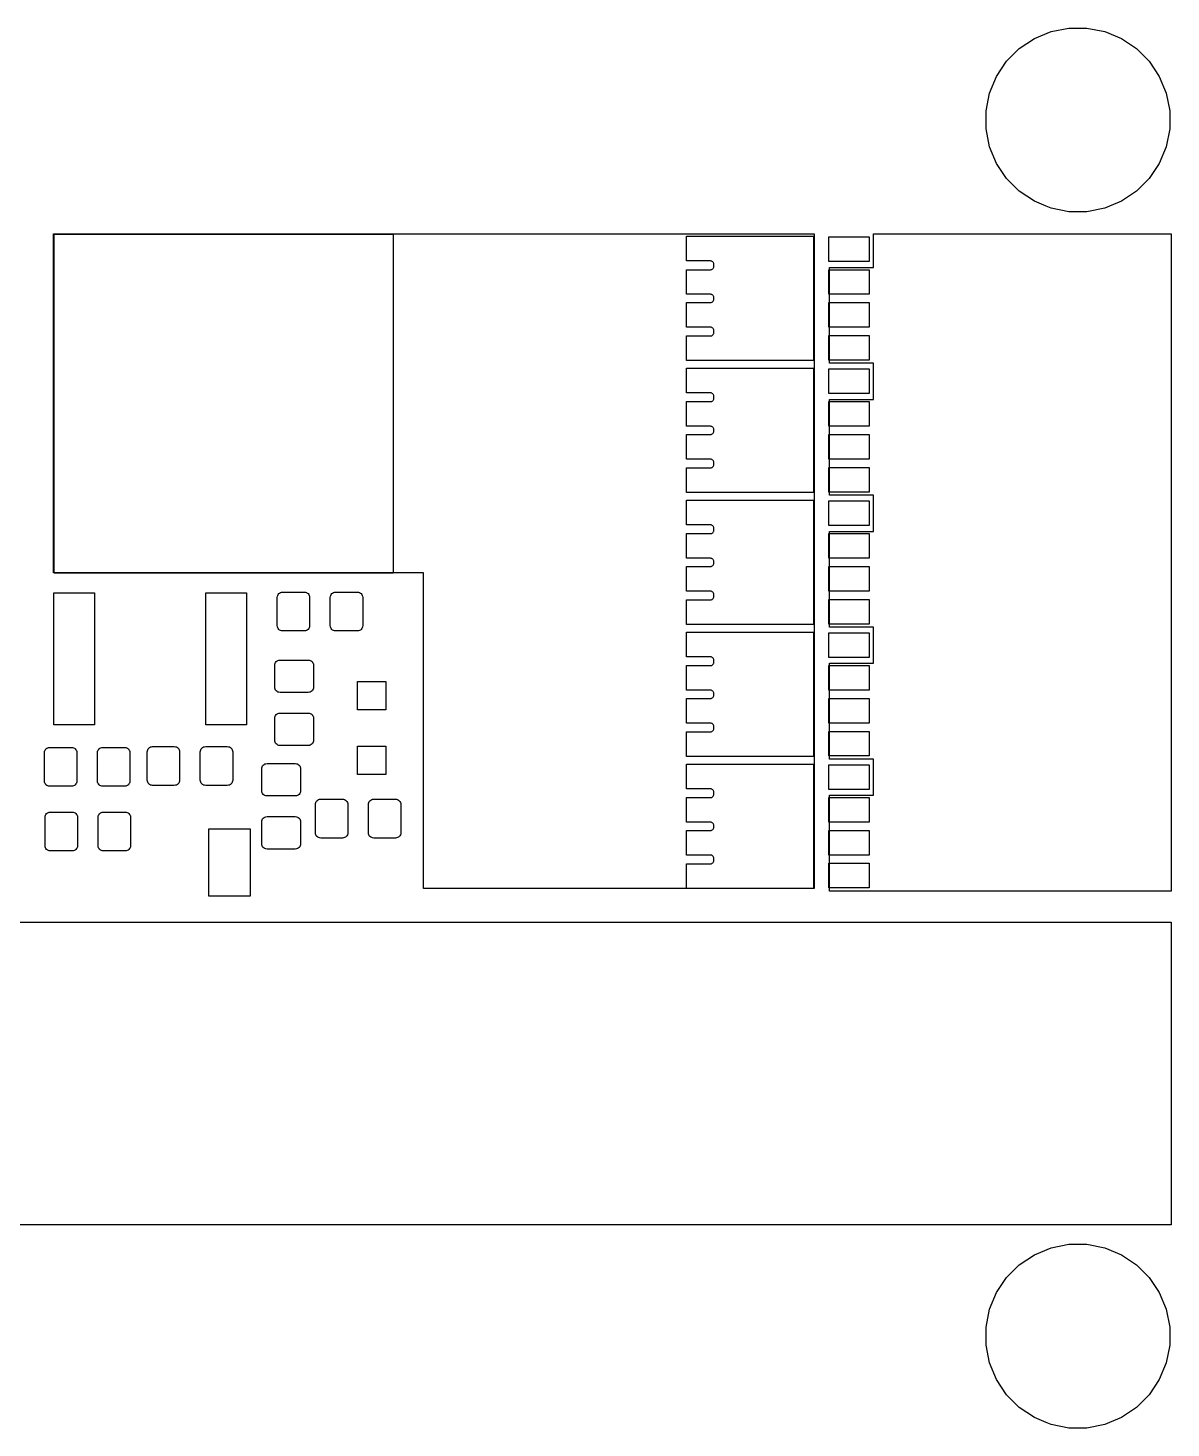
# Model space of a CAD drawing. Extents: x 73.2 to 146.9, y -82.6 to -28.4.
# Drawn here: x 102.7 to 146.9, y -82.6 to -28.4 of the extents above; entities that cross this region are included whole.
import ezdxf

# ---------------------------------------------------------------- set-up
doc = ezdxf.new("R2010")
doc.units = 0
doc.header["$MEASUREMENT"] = 0
doc.layers.add('BLACK', color=7, linetype='CONTINUOUS')

msp = doc.modelspace()

# ---------------------------------------------------------------- linework, layer by layer
at = {"layer": 'BLACK', "linetype": 'CONTINUOUS'}
for p, q in [((141.618, -28.8531), (142.264, -28.5855)), ((142.264, -28.5855), (142.95, -28.449)), ((142.264, -28.5855), (142.264, -28.5855)), ((142.264, -28.5855), (142.264, -28.5855)), ((142.95, -28.449), (143.65, -28.449)), ((143.65, -28.449), (144.336, -28.5855)), ((144.336, -28.5855), (144.336, -28.5855)), ((144.336, -28.5855), (144.336, -28.5855)), ((144.336, -28.5855), (144.982, -28.8531)), ((141.036, -29.2418), (141.618, -28.8531)), ((144.982, -28.8531), (145.564, -29.2418)), ((140.153, -30.318), (140.542, -29.7364)), ((140.542, -29.7364), (141.036, -29.2418)), ((145.564, -29.2418), (146.058, -29.7364)), ((146.058, -29.7364), (146.447, -30.318)), ((139.885, -30.9642), (140.153, -30.318)), ((140.153, -30.318), (140.153, -30.318)), ((146.447, -30.318), (146.447, -30.318)), ((146.447, -30.318), (146.715, -30.9642)), ((139.749, -31.6503), (139.885, -30.9642)), ((146.715, -30.9642), (146.851, -31.6503)), ((139.749, -32.3497), (139.749, -31.6503)), ((146.851, -31.6503), (146.851, -32.3497)), ((139.885, -33.0358), (139.749, -32.3497)), ((146.851, -32.3497), (146.715, -33.0358)), ((140.153, -33.682), (139.885, -33.0358)), ((139.885, -33.0358), (139.885, -33.0358)), ((146.715, -33.0358), (146.447, -33.682)), ((146.715, -33.0358), (146.715, -33.0358)), ((140.542, -34.2636), (140.153, -33.682)), ((146.447, -33.682), (146.058, -34.2636)), ((141.036, -34.7582), (140.542, -34.2636)), ((146.058, -34.2636), (145.564, -34.7582)), ((141.618, -35.1469), (141.036, -34.7582)), ((142.075, -35.3361), (141.618, -35.1469)), ((144.982, -35.1469), (144.525, -35.3361)), ((145.564, -34.7582), (144.982, -35.1469)), ((142.264, -35.4145), (142.075, -35.3361)), ((142.95, -35.551), (142.264, -35.4145)), ((143.65, -35.551), (142.95, -35.551)), ((144.336, -35.4145), (143.65, -35.551)), ((144.525, -35.3361), (144.336, -35.4145)), ((103.7, -49.5), (103.7, -36.4)), ((103.7, -36.4), (133.1, -36.4)), ((103.729, -49.517), (103.729, -36.415)), ((103.729, -36.415), (116.831, -36.415)), ((116.831, -36.415), (116.831, -49.517)), ((128.174, -37.451), (128.174, -36.499)), ((128.174, -36.499), (133.076, -36.499)), ((133.076, -36.499), (133.076, -41.301)), ((133.1, -36.4), (133.1, -61.7)), ((133.674, -37.471), (133.674, -36.519)), ((133.674, -36.519), (135.226, -36.519)), ((135.226, -36.519), (135.226, -37.471)), ((135.4, -37.7), (135.4, -36.4)), ((135.4, -36.4), (146.9, -36.4)), ((146.9, -36.4), (146.9, -61.8)), ((129.099, -37.451), (128.174, -37.451)), ((128.174, -38.741), (128.174, -37.789)), ((128.174, -37.789), (129.099, -37.789)), ((129.123, -37.4534), (129.099, -37.451)), ((129.099, -37.789), (129.123, -37.7866)), ((129.147, -37.4605), (129.123, -37.4534)), ((129.123, -37.7866), (129.147, -37.7795)), ((129.168, -37.4721), (129.147, -37.4605)), ((129.147, -37.7795), (129.168, -37.7679)), ((129.187, -37.4876), (129.168, -37.4721)), ((129.168, -37.7679), (129.187, -37.7524)), ((129.203, -37.5066), (129.187, -37.4876)), ((129.187, -37.7524), (129.203, -37.7334)), ((129.214, -37.5282), (129.203, -37.5066)), ((129.203, -37.7334), (129.214, -37.7118)), ((129.222, -37.5516), (129.214, -37.5282)), ((129.214, -37.7118), (129.222, -37.6884)), ((129.224, -37.576), (129.222, -37.5516)), ((129.222, -37.6884), (129.224, -37.664)), ((129.224, -37.664), (129.224, -37.576)), ((135.226, -37.471), (133.674, -37.471)), ((133.674, -38.741), (133.674, -37.789)), ((133.674, -37.789), (135.226, -37.789)), ((133.7, -41.4), (133.7, -37.7)), ((133.7, -37.7), (135.4, -37.7)), ((135.226, -37.789), (135.226, -38.741)), ((129.099, -38.741), (128.174, -38.741)), ((129.123, -38.7434), (129.099, -38.741)), ((129.147, -38.7505), (129.123, -38.7434)), ((129.168, -38.7621), (129.147, -38.7505)), ((129.187, -38.7776), (129.168, -38.7621)), ((129.203, -38.7966), (129.187, -38.7776)), ((129.214, -38.8182), (129.203, -38.7966)), ((129.222, -38.8416), (129.214, -38.8182)), ((129.224, -38.866), (129.222, -38.8416)), ((129.222, -38.9584), (129.224, -38.934)), ((129.224, -38.934), (129.224, -38.866)), ((135.226, -38.741), (133.674, -38.741)), ((128.174, -40.011), (128.174, -39.059)), ((128.174, -39.059), (129.099, -39.059)), ((129.099, -39.059), (129.123, -39.0566)), ((129.123, -39.0566), (129.147, -39.0495)), ((129.147, -39.0495), (129.168, -39.0379)), ((129.168, -39.0379), (129.187, -39.0224)), ((129.187, -39.0224), (129.203, -39.0034)), ((129.203, -39.0034), (129.214, -38.9818)), ((129.214, -38.9818), (129.222, -38.9584)), ((133.674, -40.011), (133.674, -39.059)), ((133.674, -39.059), (135.226, -39.059)), ((135.226, -39.059), (135.226, -40.011)), ((129.099, -40.011), (128.174, -40.011)), ((129.123, -40.0134), (129.099, -40.011)), ((129.147, -40.0205), (129.123, -40.0134)), ((129.168, -40.0321), (129.147, -40.0205)), ((129.187, -40.0476), (129.168, -40.0321)), ((135.226, -40.011), (133.674, -40.011)), ((128.174, -41.301), (128.174, -40.349)), ((128.174, -40.349), (129.099, -40.349)), ((129.099, -40.349), (129.123, -40.3466)), ((129.123, -40.3466), (129.147, -40.3395)), ((129.147, -40.3395), (129.168, -40.3279)), ((129.168, -40.3279), (129.187, -40.3124)), ((129.203, -40.0666), (129.187, -40.0476)), ((129.187, -40.3124), (129.203, -40.2934)), ((129.214, -40.0882), (129.203, -40.0666)), ((129.203, -40.2934), (129.214, -40.2718)), ((129.222, -40.1116), (129.214, -40.0882)), ((129.214, -40.2718), (129.222, -40.2484)), ((129.224, -40.136), (129.222, -40.1116)), ((129.222, -40.2484), (129.224, -40.224)), ((129.224, -40.224), (129.224, -40.136)), ((133.674, -41.281), (133.674, -40.329)), ((133.674, -40.329), (135.226, -40.329)), ((135.226, -40.329), (135.226, -41.281)), ((133.076, -41.301), (128.174, -41.301)), ((128.174, -42.551), (128.174, -41.599)), ((128.174, -41.599), (133.076, -41.599)), ((133.076, -41.599), (133.076, -46.401)), ((135.226, -41.281), (133.674, -41.281)), ((133.674, -42.571), (133.674, -41.619)), ((133.674, -41.619), (135.226, -41.619)), ((135.4, -41.4), (133.7, -41.4)), ((135.226, -41.619), (135.226, -42.571)), ((135.4, -42.8), (135.4, -41.4)), ((129.099, -42.551), (128.174, -42.551)), ((129.123, -42.5534), (129.099, -42.551)), ((129.147, -42.5605), (129.123, -42.5534)), ((129.168, -42.5721), (129.147, -42.5605)), ((129.187, -42.5876), (129.168, -42.5721)), ((129.203, -42.6066), (129.187, -42.5876)), ((129.214, -42.6282), (129.203, -42.6066)), ((129.222, -42.6516), (129.214, -42.6282)), ((129.224, -42.676), (129.222, -42.6516)), ((129.224, -42.764), (129.224, -42.676)), ((135.226, -42.571), (133.674, -42.571)), ((128.174, -43.841), (128.174, -42.889)), ((128.174, -42.889), (129.099, -42.889)), ((129.099, -42.889), (129.123, -42.8866)), ((129.123, -42.8866), (129.147, -42.8795)), ((129.147, -42.8795), (129.168, -42.8679)), ((129.168, -42.8679), (129.187, -42.8524)), ((129.187, -42.8524), (129.203, -42.8334)), ((129.203, -42.8334), (129.214, -42.8118)), ((129.214, -42.8118), (129.222, -42.7884)), ((129.222, -42.7884), (129.224, -42.764)), ((133.674, -43.841), (133.674, -42.889)), ((133.674, -42.889), (135.226, -42.889)), ((133.7, -46.5), (133.7, -42.8)), ((133.7, -42.8), (135.4, -42.8)), ((135.226, -42.889), (135.226, -43.841)), ((129.099, -43.841), (128.174, -43.841)), ((128.174, -45.111), (128.174, -44.159)), ((128.174, -44.159), (129.099, -44.159)), ((129.123, -43.8434), (129.099, -43.841)), ((129.099, -44.159), (129.123, -44.1566)), ((129.147, -43.8505), (129.123, -43.8434)), ((129.123, -44.1566), (129.147, -44.1495)), ((129.168, -43.8621), (129.147, -43.8505)), ((129.147, -44.1495), (129.168, -44.1379)), ((129.187, -43.8776), (129.168, -43.8621)), ((129.168, -44.1379), (129.187, -44.1224)), ((129.203, -43.8966), (129.187, -43.8776)), ((129.187, -44.1224), (129.203, -44.1034)), ((129.214, -43.9182), (129.203, -43.8966)), ((129.203, -44.1034), (129.214, -44.0818)), ((129.222, -43.9416), (129.214, -43.9182)), ((129.214, -44.0818), (129.222, -44.0584)), ((129.224, -43.966), (129.222, -43.9416)), ((129.222, -44.0584), (129.224, -44.034)), ((129.224, -44.034), (129.224, -43.966)), ((135.226, -43.841), (133.674, -43.841)), ((133.674, -45.111), (133.674, -44.159)), ((133.674, -44.159), (135.226, -44.159)), ((135.226, -44.159), (135.226, -45.111)), ((129.099, -45.111), (128.174, -45.111)), ((129.123, -45.1134), (129.099, -45.111)), ((129.147, -45.1205), (129.123, -45.1134)), ((129.123, -45.4466), (129.147, -45.4395)), ((129.168, -45.1321), (129.147, -45.1205)), ((129.147, -45.4395), (129.168, -45.4279)), ((129.187, -45.1476), (129.168, -45.1321)), ((129.168, -45.4279), (129.187, -45.4124)), ((129.203, -45.1666), (129.187, -45.1476)), ((129.187, -45.4124), (129.203, -45.3934)), ((129.214, -45.1882), (129.203, -45.1666)), ((129.203, -45.3934), (129.214, -45.3718)), ((129.222, -45.2116), (129.214, -45.1882)), ((129.214, -45.3718), (129.222, -45.3484)), ((129.224, -45.236), (129.222, -45.2116)), ((129.222, -45.3484), (129.224, -45.324)), ((129.224, -45.324), (129.224, -45.236)), ((135.226, -45.111), (133.674, -45.111)), ((133.674, -46.381), (133.674, -45.429)), ((133.674, -45.429), (135.226, -45.429)), ((135.226, -45.429), (135.226, -46.381)), ((128.174, -46.401), (128.174, -45.449)), ((128.174, -45.449), (129.099, -45.449)), ((129.099, -45.449), (129.123, -45.4466)), ((133.076, -46.401), (128.174, -46.401)), ((135.226, -46.381), (133.674, -46.381)), ((135.4, -46.5), (133.7, -46.5)), ((135.4, -47.9), (135.4, -46.5)), ((128.174, -47.651), (128.174, -46.699)), ((128.174, -46.699), (133.076, -46.699)), ((133.076, -46.699), (133.076, -51.501)), ((133.674, -47.671), (133.674, -46.719)), ((133.674, -46.719), (135.226, -46.719)), ((135.226, -46.719), (135.226, -47.671)), ((129.099, -47.651), (128.174, -47.651)), ((128.174, -48.941), (128.174, -47.989)), ((128.174, -47.989), (129.099, -47.989)), ((129.123, -47.6534), (129.099, -47.651)), ((129.099, -47.989), (129.123, -47.9866)), ((129.147, -47.6605), (129.123, -47.6534)), ((129.123, -47.9866), (129.147, -47.9795)), ((129.168, -47.6721), (129.147, -47.6605)), ((129.147, -47.9795), (129.168, -47.9679)), ((129.187, -47.6876), (129.168, -47.6721)), ((129.168, -47.9679), (129.187, -47.9524)), ((129.203, -47.7066), (129.187, -47.6876)), ((129.187, -47.9524), (129.203, -47.9334)), ((129.214, -47.7282), (129.203, -47.7066)), ((129.203, -47.9334), (129.214, -47.9118)), ((129.222, -47.7516), (129.214, -47.7282)), ((129.214, -47.9118), (129.222, -47.8884)), ((129.224, -47.776), (129.222, -47.7516)), ((129.222, -47.8884), (129.224, -47.864)), ((129.224, -47.864), (129.224, -47.776)), ((135.226, -47.671), (133.674, -47.671)), ((133.674, -48.941), (133.674, -47.989)), ((133.674, -47.989), (135.226, -47.989)), ((133.7, -51.6), (133.7, -47.9)), ((133.7, -47.9), (135.4, -47.9)), ((135.226, -47.989), (135.226, -48.941)), ((129.099, -48.941), (128.174, -48.941)), ((129.123, -48.9434), (129.099, -48.941)), ((129.147, -48.9505), (129.123, -48.9434)), ((129.168, -48.9621), (129.147, -48.9505)), ((129.187, -48.9776), (129.168, -48.9621)), ((129.168, -49.2379), (129.187, -49.2224)), ((129.203, -48.9966), (129.187, -48.9776)), ((129.187, -49.2224), (129.203, -49.2034)), ((129.214, -49.0182), (129.203, -48.9966)), ((129.203, -49.2034), (129.214, -49.1818)), ((129.222, -49.0416), (129.214, -49.0182)), ((129.214, -49.1818), (129.222, -49.1584)), ((129.224, -49.066), (129.222, -49.0416)), ((129.222, -49.1584), (129.224, -49.134)), ((129.224, -49.134), (129.224, -49.066)), ((135.226, -48.941), (133.674, -48.941)), ((118, -49.5), (103.7, -49.5)), ((116.831, -49.517), (103.729, -49.517)), ((118, -61.7), (118, -49.5)), ((128.174, -50.211), (128.174, -49.259)), ((128.174, -49.259), (129.099, -49.259)), ((129.099, -49.259), (129.123, -49.2566)), ((129.123, -49.2566), (129.147, -49.2495)), ((129.147, -49.2495), (129.168, -49.2379)), ((133.674, -50.211), (133.674, -49.259)), ((133.674, -49.259), (135.226, -49.259)), ((135.226, -49.259), (135.226, -50.211)), ((103.712, -55.384), (103.712, -50.282)), ((103.712, -50.282), (105.288, -50.282)), ((105.288, -50.282), (105.288, -55.384)), ((109.587, -55.384), (109.587, -50.282)), ((109.587, -50.282), (111.164, -50.282)), ((111.164, -50.282), (111.164, -55.384)), ((112.383, -50.3389), (112.408, -50.3085)), ((112.408, -50.3085), (112.439, -50.2835)), ((112.439, -50.2835), (112.474, -50.2649)), ((112.474, -50.2649), (112.511, -50.2535)), ((112.511, -50.2535), (112.557, -50.249)), ((112.557, -50.249), (113.393, -50.249)), ((113.393, -50.249), (113.439, -50.2535)), ((113.439, -50.2535), (113.476, -50.2649)), ((113.476, -50.2649), (113.511, -50.2835)), ((113.511, -50.2835), (113.542, -50.3085)), ((113.542, -50.3085), (113.567, -50.3389)), ((114.433, -50.3389), (114.458, -50.3085)), ((114.458, -50.3085), (114.489, -50.2835)), ((114.489, -50.2835), (114.524, -50.2649)), ((114.524, -50.2649), (114.561, -50.2535)), ((114.561, -50.2535), (114.607, -50.249)), ((114.607, -50.249), (115.443, -50.249)), ((115.443, -50.249), (115.489, -50.2535)), ((115.489, -50.2535), (115.526, -50.2649)), ((115.526, -50.2649), (115.561, -50.2835)), ((115.561, -50.2835), (115.592, -50.3085)), ((115.592, -50.3085), (115.617, -50.3389)), ((129.099, -50.211), (128.174, -50.211)), ((129.123, -50.2134), (129.099, -50.211)), ((129.147, -50.2205), (129.123, -50.2134)), ((129.168, -50.2321), (129.147, -50.2205)), ((129.187, -50.2476), (129.168, -50.2321)), ((129.203, -50.2666), (129.187, -50.2476)), ((129.214, -50.2882), (129.203, -50.2666)), ((129.222, -50.3116), (129.214, -50.2882)), ((129.224, -50.336), (129.222, -50.3116)), ((135.226, -50.211), (133.674, -50.211)), ((112.349, -50.4567), (112.353, -50.4113)), ((112.349, -51.5433), (112.349, -50.4567)), ((112.353, -50.4113), (112.365, -50.3736)), ((112.365, -50.3736), (112.383, -50.3389)), ((113.567, -50.3389), (113.585, -50.3736)), ((113.585, -50.3736), (113.597, -50.4113)), ((113.597, -50.4113), (113.601, -50.4567)), ((113.601, -50.4567), (113.601, -51.5433)), ((114.399, -50.4567), (114.403, -50.4113)), ((114.399, -51.5433), (114.399, -50.4567)), ((114.403, -50.4113), (114.415, -50.3736)), ((114.415, -50.3736), (114.433, -50.3389)), ((115.617, -50.3389), (115.635, -50.3736)), ((115.635, -50.3736), (115.647, -50.4113)), ((115.647, -50.4113), (115.651, -50.4567)), ((115.651, -50.4567), (115.651, -51.5433)), ((128.174, -51.501), (128.174, -50.549)), ((128.174, -50.549), (129.099, -50.549)), ((129.099, -50.549), (129.123, -50.5466)), ((129.123, -50.5466), (129.147, -50.5395)), ((129.147, -50.5395), (129.168, -50.5279)), ((129.168, -50.5279), (129.187, -50.5124)), ((129.187, -50.5124), (129.203, -50.4934)), ((129.203, -50.4934), (129.214, -50.4718)), ((129.214, -50.4718), (129.222, -50.4484)), ((129.222, -50.4484), (129.224, -50.424)), ((129.224, -50.424), (129.224, -50.336)), ((133.674, -51.481), (133.674, -50.529)), ((133.674, -50.529), (135.226, -50.529)), ((135.226, -50.529), (135.226, -51.481)), ((112.353, -51.5887), (112.349, -51.5433)), ((112.365, -51.6264), (112.353, -51.5887)), ((112.383, -51.6611), (112.365, -51.6264)), ((112.408, -51.6915), (112.383, -51.6611)), ((112.439, -51.7165), (112.408, -51.6915)), ((112.474, -51.7351), (112.439, -51.7165)), ((112.511, -51.7465), (112.474, -51.7351)), ((112.557, -51.751), (112.511, -51.7465)), ((113.393, -51.751), (112.557, -51.751)), ((113.439, -51.7465), (113.393, -51.751)), ((113.476, -51.7351), (113.439, -51.7465)), ((113.511, -51.7165), (113.476, -51.7351)), ((113.542, -51.6915), (113.511, -51.7165)), ((113.567, -51.6611), (113.542, -51.6915)), ((113.585, -51.6264), (113.567, -51.6611)), ((113.597, -51.5887), (113.585, -51.6264)), ((113.601, -51.5433), (113.597, -51.5887)), ((114.403, -51.5887), (114.399, -51.5433)), ((114.415, -51.6264), (114.403, -51.5887)), ((114.433, -51.6611), (114.415, -51.6264)), ((114.458, -51.6915), (114.433, -51.6611)), ((114.489, -51.7165), (114.458, -51.6915)), ((114.524, -51.7351), (114.489, -51.7165)), ((114.561, -51.7465), (114.524, -51.7351)), ((114.607, -51.751), (114.561, -51.7465)), ((115.443, -51.751), (114.607, -51.751)), ((115.489, -51.7465), (115.443, -51.751)), ((115.526, -51.7351), (115.489, -51.7465)), ((115.561, -51.7165), (115.526, -51.7351)), ((115.592, -51.6915), (115.561, -51.7165)), ((115.617, -51.6611), (115.592, -51.6915)), ((115.635, -51.6264), (115.617, -51.6611)), ((115.647, -51.5887), (115.635, -51.6264)), ((115.651, -51.5433), (115.647, -51.5887)), ((133.076, -51.501), (128.174, -51.501)), ((128.174, -52.751), (128.174, -51.799)), ((128.174, -51.799), (133.076, -51.799)), ((133.076, -51.799), (133.076, -56.601)), ((135.226, -51.481), (133.674, -51.481)), ((133.674, -52.771), (133.674, -51.819)), ((133.674, -51.819), (135.226, -51.819)), ((135.4, -51.6), (133.7, -51.6)), ((135.226, -51.819), (135.226, -52.771)), ((135.4, -53), (135.4, -51.6)), ((112.253, -53.0363), (112.265, -52.9986)), ((112.265, -52.9986), (112.283, -52.9639)), ((112.283, -52.9639), (112.308, -52.9335)), ((112.308, -52.9335), (112.339, -52.9085)), ((112.339, -52.9085), (112.374, -52.8899)), ((112.374, -52.8899), (112.411, -52.8785)), ((112.411, -52.8785), (112.457, -52.874)), ((112.457, -52.874), (113.543, -52.874)), ((113.543, -52.874), (113.589, -52.8785)), ((113.589, -52.8785), (113.626, -52.8899)), ((113.626, -52.8899), (113.661, -52.9085)), ((113.661, -52.9085), (113.692, -52.9335)), ((113.692, -52.9335), (113.717, -52.9639)), ((113.717, -52.9639), (113.735, -52.9986)), ((113.735, -52.9986), (113.747, -53.0363)), ((129.099, -52.751), (128.174, -52.751)), ((129.123, -52.7534), (129.099, -52.751)), ((129.147, -52.7605), (129.123, -52.7534)), ((129.168, -52.7721), (129.147, -52.7605)), ((129.187, -52.7876), (129.168, -52.7721)), ((129.203, -52.8066), (129.187, -52.7876)), ((129.214, -52.8282), (129.203, -52.8066)), ((129.203, -53.0334), (129.214, -53.0118)), ((129.222, -52.8516), (129.214, -52.8282)), ((129.214, -53.0118), (129.222, -52.9884)), ((129.224, -52.876), (129.222, -52.8516)), ((129.222, -52.9884), (129.224, -52.964)), ((129.224, -52.964), (129.224, -52.876)), ((135.226, -52.771), (133.674, -52.771)), ((133.7, -56.7), (133.7, -53)), ((133.7, -53), (135.4, -53)), ((112.249, -53.0817), (112.253, -53.0363)), ((112.249, -53.9183), (112.249, -53.0817)), ((113.747, -53.0363), (113.751, -53.0817)), ((113.751, -53.0817), (113.751, -53.9183)), ((128.174, -54.041), (128.174, -53.089)), ((128.174, -53.089), (129.099, -53.089)), ((129.099, -53.089), (129.123, -53.0866)), ((129.123, -53.0866), (129.147, -53.0795)), ((129.147, -53.0795), (129.168, -53.0679)), ((129.168, -53.0679), (129.187, -53.0524)), ((129.187, -53.0524), (129.203, -53.0334)), ((133.674, -54.041), (133.674, -53.089)), ((133.674, -53.089), (135.226, -53.089)), ((135.226, -53.089), (135.226, -54.041)), ((112.253, -53.9637), (112.249, -53.9183)), ((112.265, -54.0014), (112.253, -53.9637)), ((112.283, -54.0361), (112.265, -54.0014)), ((112.308, -54.0665), (112.283, -54.0361)), ((112.339, -54.0915), (112.308, -54.0665)), ((112.374, -54.1101), (112.339, -54.0915)), ((113.661, -54.0915), (113.626, -54.1101)), ((113.692, -54.0665), (113.661, -54.0915)), ((113.717, -54.0361), (113.692, -54.0665)), ((113.735, -54.0014), (113.717, -54.0361)), ((113.747, -53.9637), (113.735, -54.0014)), ((113.751, -53.9183), (113.747, -53.9637)), ((115.449, -54.801), (115.449, -53.699)), ((115.449, -53.699), (116.551, -53.699)), ((116.551, -53.699), (116.551, -54.801)), ((129.099, -54.041), (128.174, -54.041)), ((129.123, -54.0434), (129.099, -54.041)), ((129.147, -54.0505), (129.123, -54.0434)), ((129.168, -54.0621), (129.147, -54.0505)), ((129.187, -54.0776), (129.168, -54.0621)), ((129.203, -54.0966), (129.187, -54.0776)), ((129.214, -54.1182), (129.203, -54.0966)), ((135.226, -54.041), (133.674, -54.041)), ((112.411, -54.1215), (112.374, -54.1101)), ((112.457, -54.126), (112.411, -54.1215)), ((113.543, -54.126), (112.457, -54.126)), ((113.589, -54.1215), (113.543, -54.126)), ((113.626, -54.1101), (113.589, -54.1215)), ((128.174, -55.311), (128.174, -54.359)), ((128.174, -54.359), (129.099, -54.359)), ((129.099, -54.359), (129.123, -54.3566)), ((129.123, -54.3566), (129.147, -54.3495)), ((129.147, -54.3495), (129.168, -54.3379)), ((129.168, -54.3379), (129.187, -54.3224)), ((129.187, -54.3224), (129.203, -54.3034)), ((129.203, -54.3034), (129.214, -54.2818)), ((129.222, -54.1416), (129.214, -54.1182)), ((129.214, -54.2818), (129.222, -54.2584)), ((129.224, -54.166), (129.222, -54.1416)), ((129.222, -54.2584), (129.224, -54.234)), ((129.224, -54.234), (129.224, -54.166)), ((133.674, -55.311), (133.674, -54.359)), ((133.674, -54.359), (135.226, -54.359)), ((135.226, -54.359), (135.226, -55.311)), ((112.249, -55.1317), (112.253, -55.0863)), ((112.249, -55.9683), (112.249, -55.1317)), ((112.253, -55.0863), (112.265, -55.0486)), ((112.265, -55.0486), (112.283, -55.0139)), ((112.283, -55.0139), (112.308, -54.9835)), ((112.308, -54.9835), (112.339, -54.9585)), ((112.339, -54.9585), (112.374, -54.9399)), ((112.374, -54.9399), (112.411, -54.9285)), ((112.411, -54.9285), (112.457, -54.924)), ((112.457, -54.924), (113.543, -54.924)), ((113.543, -54.924), (113.589, -54.9285)), ((113.589, -54.9285), (113.626, -54.9399)), ((113.626, -54.9399), (113.661, -54.9585)), ((113.661, -54.9585), (113.692, -54.9835)), ((113.692, -54.9835), (113.717, -55.0139)), ((113.717, -55.0139), (113.735, -55.0486)), ((113.735, -55.0486), (113.747, -55.0863)), ((113.747, -55.0863), (113.751, -55.1317)), ((113.751, -55.1317), (113.751, -55.9683)), ((116.551, -54.801), (115.449, -54.801)), ((105.288, -55.384), (103.712, -55.384)), ((111.164, -55.384), (109.587, -55.384)), ((129.099, -55.311), (128.174, -55.311)), ((128.174, -56.601), (128.174, -55.649)), ((128.174, -55.649), (129.099, -55.649)), ((129.123, -55.3134), (129.099, -55.311)), ((129.099, -55.649), (129.123, -55.6466)), ((129.147, -55.3205), (129.123, -55.3134)), ((129.123, -55.6466), (129.147, -55.6395)), ((129.168, -55.3321), (129.147, -55.3205)), ((129.147, -55.6395), (129.168, -55.6279)), ((129.187, -55.3476), (129.168, -55.3321)), ((129.168, -55.6279), (129.187, -55.6124)), ((129.203, -55.3666), (129.187, -55.3476)), ((129.187, -55.6124), (129.203, -55.5934)), ((129.214, -55.3882), (129.203, -55.3666)), ((129.203, -55.5934), (129.214, -55.5718)), ((129.222, -55.4116), (129.214, -55.3882)), ((129.214, -55.5718), (129.222, -55.5484)), ((129.224, -55.436), (129.222, -55.4116)), ((129.222, -55.5484), (129.224, -55.524)), ((129.224, -55.524), (129.224, -55.436)), ((135.226, -55.311), (133.674, -55.311)), ((133.674, -56.581), (133.674, -55.629)), ((133.674, -55.629), (135.226, -55.629)), ((135.226, -55.629), (135.226, -56.581)), ((103.439, -56.2835), (103.474, -56.2649)), ((103.474, -56.2649), (103.511, -56.2535)), ((103.511, -56.2535), (103.557, -56.249)), ((103.557, -56.249), (104.393, -56.249)), ((104.393, -56.249), (104.439, -56.2535)), ((104.439, -56.2535), (104.476, -56.2649)), ((104.476, -56.2649), (104.511, -56.2835)), ((105.489, -56.2835), (105.524, -56.2649)), ((105.524, -56.2649), (105.561, -56.2535)), ((105.561, -56.2535), (105.607, -56.249)), ((105.607, -56.249), (106.443, -56.249)), ((106.443, -56.249), (106.489, -56.2535)), ((106.489, -56.2535), (106.526, -56.2649)), ((106.526, -56.2649), (106.561, -56.2835)), ((107.383, -56.2765), (107.414, -56.2515)), ((107.414, -56.2515), (107.449, -56.2329)), ((107.449, -56.2329), (107.486, -56.2215)), ((107.486, -56.2215), (107.532, -56.217)), ((107.532, -56.217), (108.368, -56.217)), ((108.368, -56.217), (108.414, -56.2215)), ((108.414, -56.2215), (108.451, -56.2329)), ((108.451, -56.2329), (108.486, -56.2515)), ((108.486, -56.2515), (108.517, -56.2765)), ((109.433, -56.2765), (109.464, -56.2515)), ((109.464, -56.2515), (109.499, -56.2329)), ((109.499, -56.2329), (109.536, -56.2215)), ((109.536, -56.2215), (109.582, -56.217)), ((109.582, -56.217), (110.418, -56.217)), ((110.418, -56.217), (110.464, -56.2215)), ((110.464, -56.2215), (110.501, -56.2329)), ((110.501, -56.2329), (110.536, -56.2515)), ((110.536, -56.2515), (110.567, -56.2765)), ((112.253, -56.0137), (112.249, -55.9683)), ((112.265, -56.0514), (112.253, -56.0137)), ((112.283, -56.0861), (112.265, -56.0514)), ((112.308, -56.1165), (112.283, -56.0861)), ((112.339, -56.1415), (112.308, -56.1165)), ((112.374, -56.1601), (112.339, -56.1415)), ((112.411, -56.1715), (112.374, -56.1601)), ((112.457, -56.176), (112.411, -56.1715)), ((113.543, -56.176), (112.457, -56.176)), ((113.589, -56.1715), (113.543, -56.176)), ((113.626, -56.1601), (113.589, -56.1715)), ((113.661, -56.1415), (113.626, -56.1601)), ((113.692, -56.1165), (113.661, -56.1415)), ((113.717, -56.0861), (113.692, -56.1165)), ((113.735, -56.0514), (113.717, -56.0861)), ((113.747, -56.0137), (113.735, -56.0514)), ((113.751, -55.9683), (113.747, -56.0137)), ((115.449, -57.301), (115.449, -56.199)), ((115.449, -56.199), (116.551, -56.199)), ((116.551, -56.199), (116.551, -57.301)), ((103.349, -56.4567), (103.353, -56.4113)), ((103.349, -57.5433), (103.349, -56.4567)), ((103.353, -56.4113), (103.365, -56.3736)), ((103.365, -56.3736), (103.383, -56.3389)), ((103.383, -56.3389), (103.408, -56.3085)), ((103.408, -56.3085), (103.439, -56.2835)), ((104.511, -56.2835), (104.542, -56.3085)), ((104.542, -56.3085), (104.567, -56.3389)), ((104.567, -56.3389), (104.585, -56.3736)), ((104.585, -56.3736), (104.597, -56.4113)), ((104.597, -56.4113), (104.601, -56.4567)), ((104.601, -56.4567), (104.601, -57.5433)), ((105.399, -56.4567), (105.403, -56.4113)), ((105.399, -57.5433), (105.399, -56.4567)), ((105.403, -56.4113), (105.415, -56.3736)), ((105.415, -56.3736), (105.433, -56.3389)), ((105.433, -56.3389), (105.458, -56.3085)), ((105.458, -56.3085), (105.489, -56.2835)), ((106.561, -56.2835), (106.592, -56.3085)), ((106.592, -56.3085), (106.617, -56.3389)), ((106.617, -56.3389), (106.635, -56.3736)), ((106.635, -56.3736), (106.647, -56.4113)), ((106.647, -56.4113), (106.651, -56.4567)), ((106.651, -56.4567), (106.651, -57.5433)), ((107.324, -56.4247), (107.328, -56.3793)), ((107.324, -57.5113), (107.324, -56.4247)), ((107.328, -56.3793), (107.34, -56.3416)), ((107.34, -56.3416), (107.358, -56.3069)), ((107.358, -56.3069), (107.383, -56.2765)), ((108.517, -56.2765), (108.542, -56.3069)), ((108.542, -56.3069), (108.56, -56.3416)), ((108.56, -56.3416), (108.572, -56.3793)), ((108.572, -56.3793), (108.576, -56.4247)), ((108.576, -56.4247), (108.576, -57.5113)), ((109.374, -56.4247), (109.378, -56.3793)), ((109.374, -57.5113), (109.374, -56.4247)), ((109.378, -56.3793), (109.39, -56.3416)), ((109.39, -56.3416), (109.408, -56.3069)), ((109.408, -56.3069), (109.433, -56.2765)), ((110.567, -56.2765), (110.592, -56.3069)), ((110.592, -56.3069), (110.61, -56.3416)), ((110.61, -56.3416), (110.622, -56.3793)), ((110.622, -56.3793), (110.626, -56.4247)), ((110.626, -56.4247), (110.626, -57.5113)), ((133.076, -56.601), (128.174, -56.601)), ((135.226, -56.581), (133.674, -56.581)), ((135.4, -56.7), (133.7, -56.7)), ((135.4, -58.1), (135.4, -56.7)), ((111.749, -57.0817), (111.753, -57.0363)), ((111.749, -57.9183), (111.749, -57.0817)), ((111.753, -57.0363), (111.765, -56.9986)), ((111.765, -56.9986), (111.783, -56.9639)), ((111.783, -56.9639), (111.808, -56.9335)), ((111.808, -56.9335), (111.839, -56.9085)), ((111.839, -56.9085), (111.874, -56.8899)), ((111.874, -56.8899), (111.911, -56.8785)), ((111.911, -56.8785), (111.957, -56.874)), ((111.957, -56.874), (113.043, -56.874)), ((113.043, -56.874), (113.089, -56.8785)), ((113.089, -56.8785), (113.126, -56.8899)), ((113.126, -56.8899), (113.161, -56.9085)), ((113.161, -56.9085), (113.192, -56.9335)), ((113.192, -56.9335), (113.217, -56.9639)), ((113.217, -56.9639), (113.235, -56.9986)), ((113.235, -56.9986), (113.247, -57.0363)), ((113.247, -57.0363), (113.251, -57.0817)), ((113.251, -57.0817), (113.251, -57.9183)), ((116.551, -57.301), (115.449, -57.301)), ((128.174, -57.851), (128.174, -56.899)), ((128.174, -56.899), (133.076, -56.899)), ((133.076, -56.899), (133.076, -61.701)), ((133.674, -57.871), (133.674, -56.919)), ((133.674, -56.919), (135.226, -56.919)), ((135.226, -56.919), (135.226, -57.871)), ((103.353, -57.5887), (103.349, -57.5433)), ((103.365, -57.6264), (103.353, -57.5887)), ((103.383, -57.6611), (103.365, -57.6264)), ((103.408, -57.6915), (103.383, -57.6611)), ((103.439, -57.7165), (103.408, -57.6915)), ((103.474, -57.7351), (103.439, -57.7165)), ((103.511, -57.7465), (103.474, -57.7351)), ((103.557, -57.751), (103.511, -57.7465)), ((104.393, -57.751), (103.557, -57.751)), ((104.439, -57.7465), (104.393, -57.751)), ((104.476, -57.7351), (104.439, -57.7465)), ((104.511, -57.7165), (104.476, -57.7351)), ((104.542, -57.6915), (104.511, -57.7165)), ((104.567, -57.6611), (104.542, -57.6915)), ((104.585, -57.6264), (104.567, -57.6611)), ((104.597, -57.5887), (104.585, -57.6264)), ((104.601, -57.5433), (104.597, -57.5887)), ((105.403, -57.5887), (105.399, -57.5433)), ((105.415, -57.6264), (105.403, -57.5887)), ((105.433, -57.6611), (105.415, -57.6264)), ((105.458, -57.6915), (105.433, -57.6611)), ((105.489, -57.7165), (105.458, -57.6915)), ((105.524, -57.7351), (105.489, -57.7165)), ((105.561, -57.7465), (105.524, -57.7351)), ((105.607, -57.751), (105.561, -57.7465)), ((106.443, -57.751), (105.607, -57.751)), ((106.489, -57.7465), (106.443, -57.751)), ((106.526, -57.7351), (106.489, -57.7465)), ((106.561, -57.7165), (106.526, -57.7351)), ((106.592, -57.6915), (106.561, -57.7165)), ((106.617, -57.6611), (106.592, -57.6915)), ((106.635, -57.6264), (106.617, -57.6611)), ((106.647, -57.5887), (106.635, -57.6264)), ((106.651, -57.5433), (106.647, -57.5887)), ((107.328, -57.5567), (107.324, -57.5113)), ((107.34, -57.5944), (107.328, -57.5567)), ((107.358, -57.6291), (107.34, -57.5944)), ((107.383, -57.6595), (107.358, -57.6291)), ((107.414, -57.6845), (107.383, -57.6595)), ((107.449, -57.7031), (107.414, -57.6845)), ((107.486, -57.7145), (107.449, -57.7031)), ((107.532, -57.719), (107.486, -57.7145)), ((108.368, -57.719), (107.532, -57.719)), ((108.414, -57.7145), (108.368, -57.719)), ((108.451, -57.7031), (108.414, -57.7145)), ((108.486, -57.6845), (108.451, -57.7031)), ((108.517, -57.6595), (108.486, -57.6845)), ((108.542, -57.6291), (108.517, -57.6595)), ((108.56, -57.5944), (108.542, -57.6291)), ((108.572, -57.5567), (108.56, -57.5944)), ((108.576, -57.5113), (108.572, -57.5567)), ((109.378, -57.5567), (109.374, -57.5113)), ((109.39, -57.5944), (109.378, -57.5567)), ((109.408, -57.6291), (109.39, -57.5944)), ((109.433, -57.6595), (109.408, -57.6291)), ((109.464, -57.6845), (109.433, -57.6595)), ((109.499, -57.7031), (109.464, -57.6845)), ((109.536, -57.7145), (109.499, -57.7031)), ((109.582, -57.719), (109.536, -57.7145)), ((110.418, -57.719), (109.582, -57.719)), ((110.464, -57.7145), (110.418, -57.719)), ((110.501, -57.7031), (110.464, -57.7145)), ((110.536, -57.6845), (110.501, -57.7031)), ((110.567, -57.6595), (110.536, -57.6845)), ((110.592, -57.6291), (110.567, -57.6595)), ((110.61, -57.5944), (110.592, -57.6291)), ((110.622, -57.5567), (110.61, -57.5944)), ((110.626, -57.5113), (110.622, -57.5567)), ((129.099, -57.851), (128.174, -57.851)), ((129.123, -57.8534), (129.099, -57.851)), ((129.147, -57.8605), (129.123, -57.8534)), ((129.168, -57.8721), (129.147, -57.8605)), ((129.187, -57.8876), (129.168, -57.8721)), ((129.203, -57.9066), (129.187, -57.8876)), ((135.226, -57.871), (133.674, -57.871)), ((111.753, -57.9637), (111.749, -57.9183)), ((111.765, -58.0014), (111.753, -57.9637)), ((111.783, -58.0361), (111.765, -58.0014)), ((111.808, -58.0665), (111.783, -58.0361)), ((111.839, -58.0915), (111.808, -58.0665)), ((111.874, -58.1101), (111.839, -58.0915)), ((111.911, -58.1215), (111.874, -58.1101)), ((111.957, -58.126), (111.911, -58.1215)), ((113.043, -58.126), (111.957, -58.126)), ((113.089, -58.1215), (113.043, -58.126)), ((113.126, -58.1101), (113.089, -58.1215)), ((113.161, -58.0915), (113.126, -58.1101)), ((113.192, -58.0665), (113.161, -58.0915)), ((113.217, -58.0361), (113.192, -58.0665)), ((113.235, -58.0014), (113.217, -58.0361)), ((113.247, -57.9637), (113.235, -58.0014)), ((113.251, -57.9183), (113.247, -57.9637)), ((113.824, -58.4567), (113.828, -58.4113)), ((113.828, -58.4113), (113.84, -58.3736)), ((113.84, -58.3736), (113.858, -58.3389)), ((113.858, -58.3389), (113.883, -58.3085)), ((113.883, -58.3085), (113.914, -58.2835)), ((113.914, -58.2835), (113.949, -58.2649)), ((113.949, -58.2649), (113.986, -58.2535)), ((113.986, -58.2535), (114.032, -58.249)), ((114.032, -58.249), (114.868, -58.249)), ((114.868, -58.249), (114.914, -58.2535)), ((114.914, -58.2535), (114.951, -58.2649)), ((114.951, -58.2649), (114.986, -58.2835)), ((114.986, -58.2835), (115.017, -58.3085)), ((115.017, -58.3085), (115.042, -58.3389)), ((115.042, -58.3389), (115.06, -58.3736)), ((115.06, -58.3736), (115.072, -58.4113)), ((115.072, -58.4113), (115.076, -58.4567)), ((115.874, -58.4567), (115.878, -58.4113)), ((115.878, -58.4113), (115.89, -58.3736)), ((115.89, -58.3736), (115.908, -58.3389)), ((115.908, -58.3389), (115.933, -58.3085)), ((115.933, -58.3085), (115.964, -58.2835)), ((115.964, -58.2835), (115.999, -58.2649)), ((115.999, -58.2649), (116.036, -58.2535)), ((116.036, -58.2535), (116.082, -58.249)), ((116.082, -58.249), (116.918, -58.249)), ((116.918, -58.249), (116.964, -58.2535)), ((116.964, -58.2535), (117.001, -58.2649)), ((117.001, -58.2649), (117.036, -58.2835)), ((117.036, -58.2835), (117.067, -58.3085)), ((117.067, -58.3085), (117.092, -58.3389)), ((117.092, -58.3389), (117.11, -58.3736)), ((117.11, -58.3736), (117.122, -58.4113)), ((117.122, -58.4113), (117.126, -58.4567)), ((128.174, -59.141), (128.174, -58.189)), ((128.174, -58.189), (129.099, -58.189)), ((129.099, -58.189), (129.123, -58.1866)), ((129.123, -58.1866), (129.147, -58.1795)), ((129.147, -58.1795), (129.168, -58.1679)), ((129.168, -58.1679), (129.187, -58.1524)), ((129.187, -58.1524), (129.203, -58.1334)), ((129.214, -57.9282), (129.203, -57.9066)), ((129.203, -58.1334), (129.214, -58.1118)), ((129.222, -57.9516), (129.214, -57.9282)), ((129.214, -58.1118), (129.222, -58.0884)), ((129.224, -57.976), (129.222, -57.9516)), ((129.222, -58.0884), (129.224, -58.064)), ((129.224, -58.064), (129.224, -57.976)), ((133.674, -59.141), (133.674, -58.189)), ((133.674, -58.189), (135.226, -58.189)), ((133.7, -61.8), (133.7, -58.1)), ((133.7, -58.1), (135.4, -58.1)), ((135.226, -58.189), (135.226, -59.141)), ((103.374, -58.9567), (103.378, -58.9113)), ((103.374, -60.0433), (103.374, -58.9567)), ((103.378, -58.9113), (103.39, -58.8736)), ((103.39, -58.8736), (103.408, -58.8389)), ((103.408, -58.8389), (103.433, -58.8085)), ((103.433, -58.8085), (103.464, -58.7835)), ((103.464, -58.7835), (103.499, -58.7649)), ((103.499, -58.7649), (103.536, -58.7535)), ((103.536, -58.7535), (103.582, -58.749)), ((103.582, -58.749), (104.418, -58.749)), ((104.418, -58.749), (104.464, -58.7535)), ((104.464, -58.7535), (104.501, -58.7649)), ((104.501, -58.7649), (104.536, -58.7835)), ((104.536, -58.7835), (104.567, -58.8085)), ((104.567, -58.8085), (104.592, -58.8389)), ((104.592, -58.8389), (104.61, -58.8736)), ((104.61, -58.8736), (104.622, -58.9113)), ((104.622, -58.9113), (104.626, -58.9567)), ((104.626, -58.9567), (104.626, -60.0433)), ((105.424, -58.9567), (105.428, -58.9113)), ((105.424, -60.0433), (105.424, -58.9567)), ((105.428, -58.9113), (105.44, -58.8736)), ((105.44, -58.8736), (105.458, -58.8389)), ((105.458, -58.8389), (105.483, -58.8085)), ((105.483, -58.8085), (105.514, -58.7835)), ((105.514, -58.7835), (105.549, -58.7649)), ((105.549, -58.7649), (105.586, -58.7535)), ((105.586, -58.7535), (105.632, -58.749)), ((105.632, -58.749), (106.468, -58.749)), ((106.468, -58.749), (106.514, -58.7535)), ((106.514, -58.7535), (106.551, -58.7649)), ((106.551, -58.7649), (106.586, -58.7835)), ((106.586, -58.7835), (106.617, -58.8085)), ((106.617, -58.8085), (106.642, -58.8389)), ((106.642, -58.8389), (106.66, -58.8736)), ((106.66, -58.8736), (106.672, -58.9113)), ((106.672, -58.9113), (106.676, -58.9567)), ((106.676, -58.9567), (106.676, -60.0433)), ((111.808, -58.9835), (111.839, -58.9585)), ((111.839, -58.9585), (111.874, -58.9399)), ((111.874, -58.9399), (111.911, -58.9285)), ((111.911, -58.9285), (111.957, -58.924)), ((111.957, -58.924), (113.043, -58.924)), ((113.043, -58.924), (113.089, -58.9285)), ((113.089, -58.9285), (113.126, -58.9399)), ((113.126, -58.9399), (113.161, -58.9585)), ((113.161, -58.9585), (113.192, -58.9835)), ((113.824, -59.5433), (113.824, -58.4567)), ((115.076, -58.4567), (115.076, -59.5433)), ((115.874, -59.5433), (115.874, -58.4567)), ((117.126, -58.4567), (117.126, -59.5433)), ((109.699, -62.001), (109.699, -59.399)), ((109.699, -59.399), (111.301, -59.399)), ((111.301, -59.399), (111.301, -62.001)), ((111.749, -59.1317), (111.753, -59.0863)), ((111.749, -59.9683), (111.749, -59.1317)), ((111.753, -59.0863), (111.765, -59.0486)), ((111.765, -59.0486), (111.783, -59.0139)), ((111.783, -59.0139), (111.808, -58.9835)), ((113.192, -58.9835), (113.217, -59.0139)), ((113.217, -59.0139), (113.235, -59.0486)), ((113.235, -59.0486), (113.247, -59.0863)), ((113.247, -59.0863), (113.251, -59.1317)), ((113.251, -59.1317), (113.251, -59.9683)), ((129.099, -59.141), (128.174, -59.141)), ((128.174, -60.411), (128.174, -59.459)), ((128.174, -59.459), (129.099, -59.459)), ((129.123, -59.1434), (129.099, -59.141)), ((129.099, -59.459), (129.123, -59.4566)), ((129.147, -59.1505), (129.123, -59.1434)), ((129.123, -59.4566), (129.147, -59.4495)), ((129.168, -59.1621), (129.147, -59.1505)), ((129.147, -59.4495), (129.168, -59.4379)), ((129.187, -59.1776), (129.168, -59.1621)), ((129.168, -59.4379), (129.187, -59.4224)), ((129.203, -59.1966), (129.187, -59.1776)), ((129.187, -59.4224), (129.203, -59.4034)), ((129.214, -59.2182), (129.203, -59.1966)), ((129.203, -59.4034), (129.214, -59.3818)), ((129.222, -59.2416), (129.214, -59.2182)), ((129.214, -59.3818), (129.222, -59.3584)), ((129.224, -59.266), (129.222, -59.2416)), ((129.222, -59.3584), (129.224, -59.334)), ((129.224, -59.334), (129.224, -59.266)), ((135.226, -59.141), (133.674, -59.141)), ((133.674, -60.411), (133.674, -59.459)), ((133.674, -59.459), (135.226, -59.459)), ((135.226, -59.459), (135.226, -60.411)), ((103.378, -60.0887), (103.374, -60.0433)), ((104.626, -60.0433), (104.622, -60.0887)), ((105.428, -60.0887), (105.424, -60.0433)), ((106.676, -60.0433), (106.672, -60.0887)), ((111.753, -60.0137), (111.749, -59.9683)), ((111.765, -60.0514), (111.753, -60.0137)), ((111.783, -60.0861), (111.765, -60.0514)), ((113.235, -60.0514), (113.217, -60.0861)), ((113.247, -60.0137), (113.235, -60.0514)), ((113.251, -59.9683), (113.247, -60.0137)), ((113.828, -59.5887), (113.824, -59.5433)), ((113.84, -59.6264), (113.828, -59.5887)), ((113.858, -59.6611), (113.84, -59.6264)), ((113.883, -59.6915), (113.858, -59.6611)), ((113.914, -59.7165), (113.883, -59.6915)), ((113.949, -59.7351), (113.914, -59.7165)), ((113.986, -59.7465), (113.949, -59.7351)), ((114.032, -59.751), (113.986, -59.7465)), ((114.868, -59.751), (114.032, -59.751)), ((114.914, -59.7465), (114.868, -59.751)), ((114.951, -59.7351), (114.914, -59.7465)), ((114.986, -59.7165), (114.951, -59.7351)), ((115.017, -59.6915), (114.986, -59.7165)), ((115.042, -59.6611), (115.017, -59.6915)), ((115.06, -59.6264), (115.042, -59.6611)), ((115.072, -59.5887), (115.06, -59.6264)), ((115.076, -59.5433), (115.072, -59.5887)), ((115.878, -59.5887), (115.874, -59.5433)), ((115.89, -59.6264), (115.878, -59.5887)), ((115.908, -59.6611), (115.89, -59.6264)), ((115.933, -59.6915), (115.908, -59.6611)), ((115.964, -59.7165), (115.933, -59.6915)), ((115.999, -59.7351), (115.964, -59.7165)), ((116.036, -59.7465), (115.999, -59.7351)), ((116.082, -59.751), (116.036, -59.7465)), ((116.918, -59.751), (116.082, -59.751)), ((116.964, -59.7465), (116.918, -59.751)), ((117.001, -59.7351), (116.964, -59.7465)), ((117.036, -59.7165), (117.001, -59.7351)), ((117.067, -59.6915), (117.036, -59.7165)), ((117.092, -59.6611), (117.067, -59.6915)), ((117.11, -59.6264), (117.092, -59.6611)), ((117.122, -59.5887), (117.11, -59.6264)), ((117.126, -59.5433), (117.122, -59.5887)), ((103.39, -60.1264), (103.378, -60.0887)), ((103.408, -60.1611), (103.39, -60.1264)), ((103.433, -60.1915), (103.408, -60.1611)), ((103.464, -60.2165), (103.433, -60.1915)), ((103.499, -60.2351), (103.464, -60.2165)), ((103.536, -60.2465), (103.499, -60.2351)), ((103.582, -60.251), (103.536, -60.2465)), ((104.418, -60.251), (103.582, -60.251)), ((104.464, -60.2465), (104.418, -60.251)), ((104.501, -60.2351), (104.464, -60.2465)), ((104.536, -60.2165), (104.501, -60.2351)), ((104.567, -60.1915), (104.536, -60.2165)), ((104.592, -60.1611), (104.567, -60.1915)), ((104.61, -60.1264), (104.592, -60.1611)), ((104.622, -60.0887), (104.61, -60.1264)), ((105.44, -60.1264), (105.428, -60.0887)), ((105.458, -60.1611), (105.44, -60.1264)), ((105.483, -60.1915), (105.458, -60.1611)), ((105.514, -60.2165), (105.483, -60.1915)), ((105.549, -60.2351), (105.514, -60.2165)), ((105.586, -60.2465), (105.549, -60.2351)), ((105.632, -60.251), (105.586, -60.2465)), ((106.468, -60.251), (105.632, -60.251)), ((106.514, -60.2465), (106.468, -60.251)), ((106.551, -60.2351), (106.514, -60.2465)), ((106.586, -60.2165), (106.551, -60.2351)), ((106.617, -60.1915), (106.586, -60.2165)), ((106.642, -60.1611), (106.617, -60.1915)), ((106.66, -60.1264), (106.642, -60.1611)), ((106.672, -60.0887), (106.66, -60.1264)), ((111.808, -60.1165), (111.783, -60.0861)), ((111.839, -60.1415), (111.808, -60.1165)), ((111.874, -60.1601), (111.839, -60.1415)), ((111.911, -60.1715), (111.874, -60.1601)), ((111.957, -60.176), (111.911, -60.1715)), ((113.043, -60.176), (111.957, -60.176)), ((113.089, -60.1715), (113.043, -60.176)), ((113.126, -60.1601), (113.089, -60.1715)), ((113.161, -60.1415), (113.126, -60.1601)), ((113.192, -60.1165), (113.161, -60.1415)), ((113.217, -60.0861), (113.192, -60.1165)), ((129.099, -60.411), (128.174, -60.411)), ((129.123, -60.4134), (129.099, -60.411)), ((129.147, -60.4205), (129.123, -60.4134)), ((129.168, -60.4321), (129.147, -60.4205)), ((129.187, -60.4476), (129.168, -60.4321)), ((129.203, -60.4666), (129.187, -60.4476)), ((129.214, -60.4882), (129.203, -60.4666)), ((129.222, -60.5116), (129.214, -60.4882)), ((129.224, -60.536), (129.222, -60.5116)), ((129.224, -60.624), (129.224, -60.536)), ((135.226, -60.411), (133.674, -60.411)), ((128.174, -61.701), (128.174, -60.749)), ((128.174, -60.749), (129.099, -60.749)), ((129.099, -60.749), (129.123, -60.7466)), ((129.123, -60.7466), (129.147, -60.7395)), ((129.147, -60.7395), (129.168, -60.7279)), ((129.168, -60.7279), (129.187, -60.7124)), ((129.187, -60.7124), (129.203, -60.6934)), ((129.203, -60.6934), (129.214, -60.6718)), ((129.214, -60.6718), (129.222, -60.6484)), ((129.222, -60.6484), (129.224, -60.624)), ((133.674, -61.681), (133.674, -60.729)), ((133.674, -60.729), (135.226, -60.729)), ((135.226, -60.729), (135.226, -61.681)), ((111.301, -62.001), (109.699, -62.001)), ((133.1, -61.7), (118, -61.7)), ((133.076, -61.701), (128.174, -61.701)), ((135.226, -61.681), (133.674, -61.681)), ((146.9, -61.8), (133.7, -61.8)), ((73.2, -63), (146.9, -63)), ((146.9, -63), (146.9, -74.7)), ((146.9, -74.7), (73.2, -74.7)), ((141.618, -75.8531), (142.264, -75.5855)), ((142.264, -75.5855), (142.95, -75.449)), ((142.264, -75.5855), (142.264, -75.5855)), ((142.264, -75.5855), (142.264, -75.5855)), ((142.95, -75.449), (143.65, -75.449)), ((143.65, -75.449), (144.336, -75.5855)), ((144.336, -75.5855), (144.336, -75.5855)), ((144.336, -75.5855), (144.336, -75.5855)), ((144.336, -75.5855), (144.982, -75.8531)), ((140.542, -76.7364), (141.036, -76.2418)), ((141.036, -76.2418), (141.618, -75.8531)), ((144.982, -75.8531), (145.564, -76.2418)), ((145.564, -76.2418), (146.058, -76.7364)), ((140.153, -77.318), (140.542, -76.7364)), ((146.058, -76.7364), (146.447, -77.318)), ((139.885, -77.9642), (140.153, -77.318)), ((140.153, -77.318), (140.153, -77.318)), ((146.447, -77.318), (146.447, -77.318)), ((146.447, -77.318), (146.715, -77.9642)), ((139.749, -78.6503), (139.885, -77.9642)), ((146.715, -77.9642), (146.851, -78.6503)), ((139.749, -79.3497), (139.749, -78.6503)), ((146.851, -78.6503), (146.851, -79.3497)), ((139.885, -80.0358), (139.749, -79.3497)), ((146.851, -79.3497), (146.715, -80.0358)), ((140.153, -80.682), (139.885, -80.0358)), ((139.885, -80.0358), (139.885, -80.0358)), ((146.715, -80.0358), (146.447, -80.682)), ((146.715, -80.0358), (146.715, -80.0358)), ((140.542, -81.2636), (140.153, -80.682)), ((146.447, -80.682), (146.058, -81.2636)), ((141.036, -81.7582), (140.542, -81.2636)), ((146.058, -81.2636), (145.564, -81.7582)), ((141.618, -82.1469), (141.036, -81.7582)), ((142.075, -82.3361), (141.618, -82.1469)), ((144.982, -82.1469), (144.525, -82.3361)), ((145.564, -81.7582), (144.982, -82.1469)), ((142.264, -82.4145), (142.075, -82.3361)), ((142.95, -82.551), (142.264, -82.4145)), ((143.65, -82.551), (142.95, -82.551)), ((144.336, -82.4145), (143.65, -82.551)), ((144.525, -82.3361), (144.336, -82.4145))]:
    msp.add_line(p, q, dxfattribs=at)

doc.saveas('drawing.dxf')
